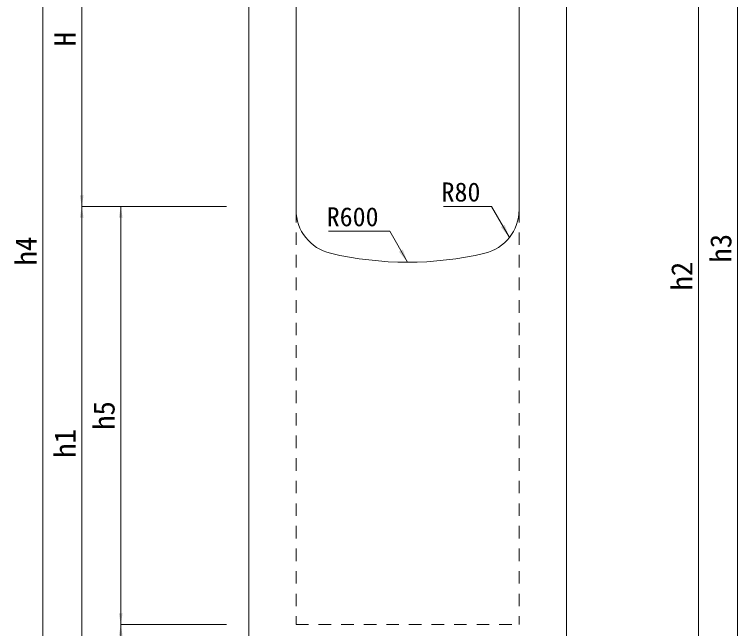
# Model space of a CAD drawing. Units: millimetres at full size; details may follow other scales. Extents: x 87158 to 122251, y -125707 to -112261.
# Drawn here: x 106909 to 108206, y -122417 to -121315 of the extents above; entities that cross this region are included whole.
import ezdxf
from ezdxf.enums import TextEntityAlignment as Align

# ---------------------------------------------------------------- set-up
doc = ezdxf.new("R2010")
doc.units = ezdxf.units.MM
doc.header["$LTSCALE"] = 30
doc.linetypes.add('USER1', pattern=[1.35, 0.75, -0.6])
for name, color, linetype, lineweight in [('寸法線', 7, 'Continuous', 13), ('引出線', 4, 'Continuous', 13), ('本体', 2, 'Continuous', 13)]:
    doc.layers.add(name, color=color, linetype=linetype, lineweight=lineweight)
doc.styles.add('ＭＳ ゴシック', font='')
doc.styles.get('ＭＳ ゴシック').set_extended_font_data('MS Gothic')

# ---------------------------------------------------------------- blocks, each defined once
blk = doc.blocks.new('filled_arrow')
at = {"color": 0, "linetype": 'Continuous', "lineweight": -2}
blk.add_solid([(7.5, 1.25), (0, 0), (7.5, -1.25)], dxfattribs=at)

msp = doc.modelspace()

# ---------------------------------------------------------------- linework, layer by layer
at = {"layer": '寸法線'}
for p, q in [((106959.92, -122509.63), (106959.92, -120969.63)), ((108206.49, -120959.63), (108206.49, -122509.63)), ((107029.92, -121059.63), (107029.92, -121659.63)), ((108136.49, -121059.63), (108136.49, -122509.63)), ((107289.48, -121659.63), (107029.92, -121659.63)), ((107029.92, -121659.63), (107029.92, -122509.63)), ((107289.48, -121659.63), (107029.92, -121659.63)), ((107099.92, -121659.63), (107099.92, -122409.63)), ((107289.48, -121659.63), (107099.92, -121659.63)), ((107099.92, -122409.63), (107099.92, -122509.63)), ((107289.48, -122409.63), (107099.92, -122409.63)), ((107289.48, -122409.63), (107099.92, -122409.63))]:
    msp.add_line(p, q, dxfattribs=at)
at = {"layer": '引出線'}
for points in [[(107797.23, -121715.21), (107765.21, -121659.74), (107679.06, -121659.74)], [(107614.48, -121759.63), (107582.45, -121704.16), (107472.91, -121704.16)]]:
    msp.add_lwpolyline(points, dxfattribs=at)
at = {"layer": '本体'}
for p, q in [((107329.48, -121059.63), (107329.48, -122509.63)), ((107414.48, -121059.63), (107414.48, -121665.6)), ((107814.48, -121059.63), (107814.48, -121665.6)), ((107899.48, -121059.63), (107899.48, -122509.63))]:
    msp.add_line(p, q, dxfattribs=at)
at = {"layer": '本体', "linetype": 'USER1', "lineweight": 15}
for p, q in [((107414.48, -121665.6), (107414.48, -122409.63)), ((107814.48, -121665.6), (107814.48, -122409.63)), ((107414.48, -122409.63), (107814.48, -122409.63))]:
    msp.add_line(p, q, dxfattribs=at)
at = {"layer": '本体'}
for centre, radius, start, end in [((107494.48, -121665.6), 80, 180, 256.65764), ((107734.48, -121665.6), 80, 283.34236, 0), ((107614.48, -121159.63), 600, 256.65764, 283.34236)]:
    msp.add_arc(centre, radius, start, end, dxfattribs=at)

# ---------------------------------------------------------------- block references
at = {"layer": '寸法線', "xscale": 2.67, "yscale": 2.67}
for p, rotation in [((107029.92, -121659.63), 90), ((107029.92, -121659.63), 270), ((107099.92, -121659.63), 270), ((107099.92, -122409.63), 90), ((107099.92, -122409.63), 270)]:
    msp.add_blockref('filled_arrow', p, dxfattribs=dict(at, rotation=rotation))
at = {"layer": '引出線', "xscale": 3.2, "yscale": 3.2, "rotation": 120}
for p in [(107797.23, -121715.21), (107614.48, -121759.63)]:
    msp.add_blockref('filled_arrow', p, dxfattribs=at)

# ---------------------------------------------------------------- texts
at = {"layer": '寸法線', "style": 'ＭＳ ゴシック'}
for s, p in [('H', (106999.92, -121359.63)), ('h4', (106929.92, -121739.63)), ('h3', (108176.49, -121734.63)), ('h2', (108106.49, -121784.63)), ('h5', (107069.92, -122034.63)), ('h1', (106999.92, -122084.63))]:
    msp.add_text(s, height=37.98, rotation=90, dxfattribs=at).set_placement(p, align=Align.MIDDLE_CENTER)
at = {"layer": '引出線', "style": 'ＭＳ ゴシック'}
for s, p in [('R80', (107745.21, -121616.54)), ('R600', (107562.45, -121660.96))]:
    msp.add_text(s, height=34.18, dxfattribs=at).set_placement(p, align=Align.TOP_RIGHT)

doc.saveas('drawing.dxf')
